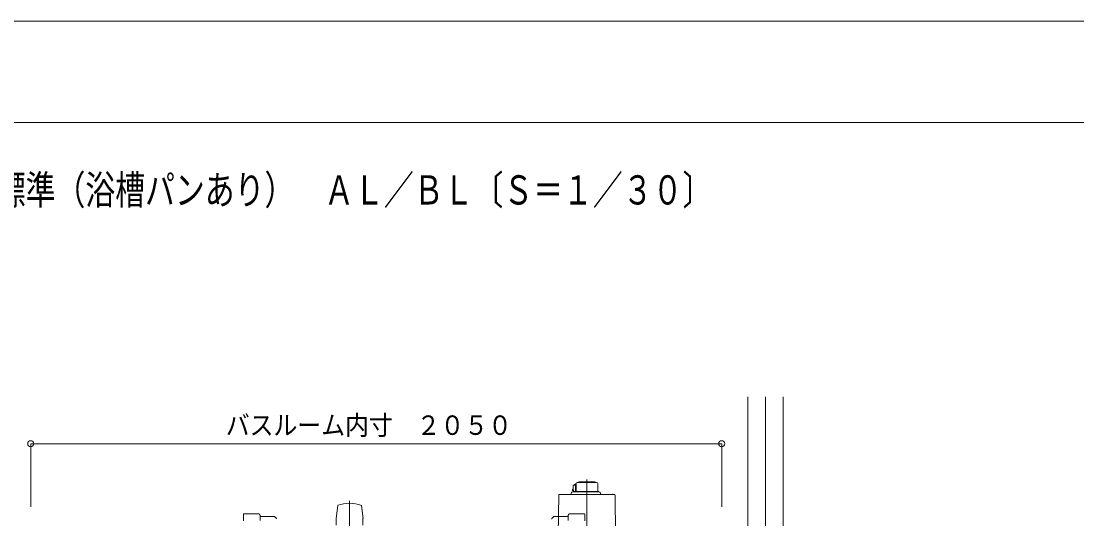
# Model space of a CAD drawing. Units: millimetres on the paper. Extents: x -305 to 305, y -152 to 152.
# Drawn here: x -248.7 to -144.3, y 99.3 to 148.5 of the extents above; entities that cross this region are included whole.
import ezdxf
from ezdxf.enums import TextEntityAlignment as Align

# ---------------------------------------------------------------- set-up
doc = ezdxf.new("R2010")
doc.units = ezdxf.units.MM
doc.linetypes.add('DASHED2', pattern=[3, 2, -1])
doc.linetypes.add('LONG_CHAIN', pattern=[21, 18, -1, 1, -1])
for name, color, linetype, lineweight in [('0-0_0', 7, 'Continuous', 9), ('0-1_VIEW0001', 7, 'Continuous', 9), ('0-4_図面枠', 3, 'Continuous', 9), ('0-5_DEFPOINTS', 7, 'Continuous', 9)]:
    doc.layers.add(name, color=color, linetype=linetype, lineweight=lineweight)
doc.styles.add('ＭＳ ゴシック', font='')
doc.styles.get('ＭＳ ゴシック').set_extended_font_data('MS Gothic')

# ---------------------------------------------------------------- blocks, each defined once
blk = doc.blocks.new('_ORIGIN')
at = {"layer": '0-0_0'}
blk.add_line((0, 0), (-1, 0), dxfattribs=at)
blk.add_circle((0, 0), 0.5, dxfattribs=at)

msp = doc.modelspace()

# ---------------------------------------------------------------- linework, layer by layer
at = {"layer": '0-0_0'}
for p, q in [((-247.758, 100.531), (-247.758, 106.758)), ((-180.025, 106.758), (-247.158, 106.758)), ((-179.425, 100.531), (-179.425, 106.758))]:
    msp.add_line(p, q, dxfattribs=at)
at = {"layer": '0-1_VIEW0001'}
for p, q in [((-176.841, 111.391), (-176.841, 25.891)), ((-173.341, 111.391), (-173.341, 25.891)), ((-194.1, 102.664), (-194.101, 102.658)), ((-194.101, 102.658), (-194.101, 102.651)), ((-194.101, 102.651), (-194.101, 102.208)), ((-194.099, 102.675), (-194.1, 102.67)), ((-194.1, 102.67), (-194.1, 102.664)), ((-194.097, 102.679), (-194.099, 102.675)), ((-194.096, 102.682), (-194.097, 102.679)), ((-194.094, 102.684), (-194.096, 102.682)), ((-194.093, 102.685), (-194.094, 102.684)), ((-194.093, 102.685), (-193.901, 102.685)), ((-194.033, 102.685), (-193.961, 102.732)), ((-193.961, 102.732), (-193.958, 102.734)), ((-193.958, 102.734), (-193.953, 102.735)), ((-193.901, 102.735), (-193.953, 102.735)), ((-193.901, 102.775), (-193.901, 102.058)), ((-193.884, 102.791), (-193.834, 102.791)), ((-193.835, 102.821), (-193.835, 102.791)), ((-193.834, 102.791), (-193.831, 102.77)), ((-193.831, 102.77), (-193.829, 102.745)), ((-193.829, 102.745), (-193.828, 102.714)), ((-193.828, 102.714), (-193.827, 102.691)), ((-193.827, 102.691), (-193.827, 102.108)), ((-193.708, 102.948), (-193.412, 102.948)), ((-193.533, 102.991), (-192.758, 102.991)), ((-193.533, 102.948), (-191.938, 102.948)), ((-191.983, 102.991), (-192.758, 102.991)), ((-191.808, 102.948), (-191.938, 102.948)), ((-191.681, 102.821), (-191.681, 102.098)), ((-191.681, 102.815), (-191.681, 102.098)), ((-195.545, 101.695), (-195.589, 97.758)), ((-195.478, 101.761), (-190.038, 101.761)), ((-194.281, 101.937), (-194.34, 101.761)), ((-194.182, 102.242), (-194.187, 102.22)), ((-194.187, 102.22), (-194.187, 102.196)), ((-194.187, 102.196), (-194.182, 102.174)), ((-191.531, 102.005), (-194.186, 102.005)), ((-194.173, 102.263), (-194.182, 102.242)), ((-194.182, 102.174), (-194.173, 102.153)), ((-194.159, 102.28), (-194.173, 102.263)), ((-194.173, 102.153), (-194.159, 102.136)), ((-194.143, 102.294), (-194.159, 102.28)), ((-194.159, 102.136), (-194.143, 102.122)), ((-194.124, 102.302), (-194.143, 102.294)), ((-194.143, 102.122), (-194.124, 102.114)), ((-194.101, 102.305), (-194.124, 102.302)), ((-194.124, 102.114), (-194.091, 102.11)), ((-194.108, 102.108), (-194.108, 102.107)), ((-194.107, 102.108), (-194.108, 102.108)), ((-194.108, 102.107), (-194.108, 102.065)), ((-194.107, 102.065), (-194.108, 102.065)), ((-194.107, 102.108), (-194.107, 102.108)), ((-194.107, 102.108), (-194.091, 102.108)), ((-194.101, 102.208), (-194.1, 102.179)), ((-194.031, 102.058), (-194.101, 102.058)), ((-194.1, 102.179), (-194.098, 102.151)), ((-194.098, 102.151), (-194.095, 102.125)), ((-194.095, 102.125), (-194.09, 102.102)), ((-194.09, 102.102), (-194.084, 102.083)), ((-194.084, 102.083), (-194.077, 102.069)), ((-194.077, 102.069), (-194.07, 102.061)), ((-194.07, 102.061), (-194.062, 102.058)), ((-193.878, 102.058), (-194.062, 102.058)), ((-193.989, 102.058), (-193.964, 102.058)), ((-193.989, 102.058), (-193.989, 102.005)), ((-193.958, 102.058), (-191.641, 102.058)), ((-193.877, 102.059), (-193.878, 102.058)), ((-193.876, 102.06), (-193.877, 102.059)), ((-193.873, 102.062), (-193.876, 102.06)), ((-193.87, 102.065), (-193.873, 102.062)), ((-193.87, 102.065), (-193.827, 102.108)), ((-191.591, 102.058), (-191.641, 102.058)), ((-191.591, 102.058), (-191.591, 102.005)), ((-191.435, 101.937), (-191.376, 101.761)), ((-190.208, 101.815), (-190.208, 101.795)), ((-189.971, 101.695), (-189.927, 97.758)), ((-217.391, 100.677), (-217.549, 99.393)), ((-215.056, 100.676), (-214.898, 99.392)), ((-217.55, 99.394), (-217.55, 98.727)), ((-214.9, 99.394), (-214.9, 98.727))]:
    msp.add_line(p, q, dxfattribs=at)
at = {"layer": '0-1_VIEW0001', "linetype": 'LONG_CHAIN'}
for p, q in [((-175.091, 111.391), (-175.091, 15.558)), ((-192.758, 103.239), (-192.758, 96.76)), ((-216.225, 101.121), (-216.225, 98.343))]:
    msp.add_line(p, q, dxfattribs=at)
at = {"layer": '0-1_VIEW0001', "linetype": 'DASHED2'}
for p, q in [((-226.728, 99.138), (-226.719, 99.681)), ((-226.65, 99.845), (-225.25, 99.845)), ((-225.083, 99.681), (-225.075, 99.185)), ((-225.082, 99.571), (-223.671, 99.571)), ((-223.624, 99.552), (-223.459, 99.387)), ((-196.059, 99.552), (-196.224, 99.387)), ((-194.601, 99.571), (-196.012, 99.571)), ((-194.599, 99.681), (-194.608, 99.185)), ((-193.033, 99.845), (-194.433, 99.845)), ((-192.955, 99.138), (-192.964, 99.681))]:
    msp.add_line(p, q, dxfattribs=at)
at = {"layer": '0-1_VIEW0001'}
msp.add_lwpolyline([(-193.964, 102.058), (-193.893, 102.058), (-193.875, 102.058)], dxfattribs=at)
at = {"layer": '0-1_VIEW0001', "linetype": 'DASHED2'}
for points in [[(-226.719, 99.681), (-226.718, 99.7), (-226.718, 99.719), (-226.718, 99.736), (-226.717, 99.751), (-226.717, 99.763), (-226.717, 99.772), (-226.717, 99.777), (-226.717, 99.779)], [(-192.964, 99.681), (-192.965, 99.7), (-192.965, 99.719), (-192.965, 99.736), (-192.965, 99.751), (-192.966, 99.763), (-192.966, 99.772), (-192.966, 99.777), (-192.966, 99.779)]]:
    msp.add_lwpolyline(points, dxfattribs=at)
at = {"layer": '0-1_VIEW0001'}
for centre, radius, start, end in [((-193.885, 102.775), 0.0167, 90, 180), ((-193.708, 102.821), 0.127, 90, 180), ((-193.533, 102.945), 0.0467, 90, 175.90333), ((-191.983, 102.945), 0.0467, 4.09667, 90), ((-191.983, 102.945), 0.0467, 16.60155, 90), ((-191.808, 102.821), 0.127, 0, 90), ((-191.808, 102.821), 0.127, 0, 90), ((-195.478, 101.695), 0.0667, 90, 179.35656), ((-194.186, 101.905), 0.1, 90, 161.37213), ((-194.101, 102.065), 0.0067, 180, 270), ((-191.641, 102.098), 0.04, 180, 270), ((-191.53, 101.905), 0.1, 18.62787, 90), ((-190.038, 101.695), 0.0667, 0.64344, 90), ((-216.225, 97.374), 3.503, 70.50882, 109.43871)]:
    msp.add_arc(centre, radius, start, end, dxfattribs=at)
at = {"layer": '0-1_VIEW0001', "linetype": 'DASHED2'}
for centre, radius, start, end in [((-226.65, 99.778), 0.0667, 90.00005, 179.00006), ((-225.25, 99.678), 0.167, 1, 89.99997), ((-223.671, 99.505), 0.0667, 45.00012, 89.99983), ((-223.506, 99.34), 0.0667, 0.99958, 45.00038), ((-196.177, 99.34), 0.0667, 134.99962, 179.00042), ((-196.012, 99.505), 0.0667, 90.00017, 134.99988), ((-194.433, 99.678), 0.167, 90.00003, 179), ((-193.033, 99.778), 0.0667, 0.99994, 89.99995)]:
    msp.add_arc(centre, radius, start, end, dxfattribs=at)
at = {"layer": '0-4_図面枠'}
msp.add_lwpolyline([(-291.017, -138.498), (108.983, -138.498), (108.983, 138.502), (-291.017, 138.502)], close=True, dxfattribs=at)
at = {"layer": '0-5_DEFPOINTS'}
msp.add_line((118.983, 148.502), (-301.017, 148.502), dxfattribs=at)

# ---------------------------------------------------------------- block references
at = {"layer": '0-0_0', "xscale": 0.6, "yscale": 0.6, "rotation": 180}
msp.add_blockref('_ORIGIN', (-247.758, 106.758), dxfattribs=at)
at = {"layer": '0-0_0', "xscale": 0.6, "yscale": 0.6}
msp.add_blockref('_ORIGIN', (-179.425, 106.758), dxfattribs=at)

# ---------------------------------------------------------------- texts
at = {"layer": '0-0_0', "style": 'ＭＳ ゴシック'}
for s, height, width, p in [('■【立面図】１６２１標準（浴槽パンあり）\u3000ＡＬ／ＢＬ〔Ｓ＝１／３０〕', 2.886, 0.75, (-280.735, 129.523)), ('バスルーム内寸\u3000２０５０', 1.921, 0.9, (-228.465, 107.058))]:
    msp.add_text(s, height=height, dxfattribs=dict(at, width=width)).set_placement(p, align=Align.BOTTOM_LEFT)

doc.saveas('drawing.dxf')
